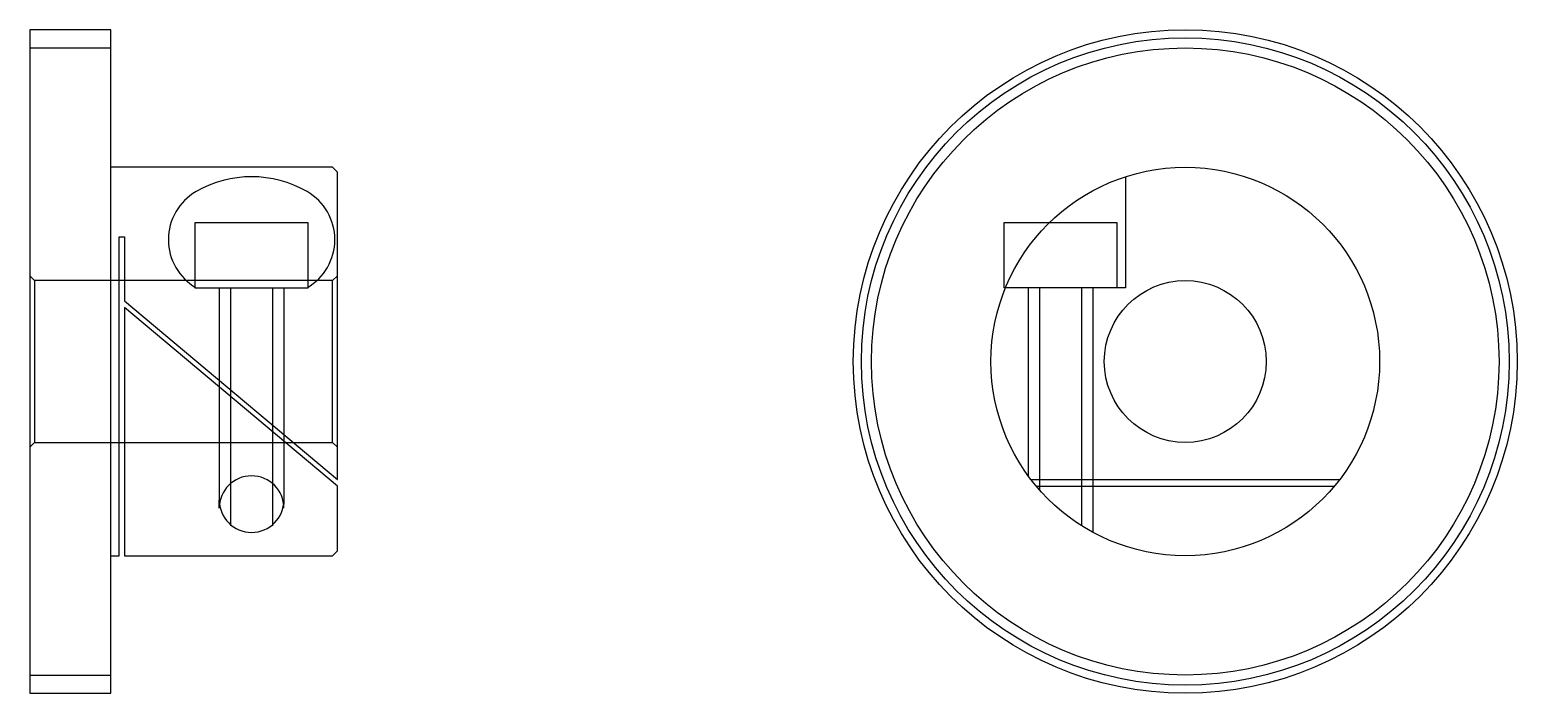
# Model space of a CAD drawing. Header units: metres. Extents: x 31.9 to 123.7, y 23.3 to 64.3.
import ezdxf

# ---------------------------------------------------------------- set-up
doc = ezdxf.new("R2010")
doc.units = ezdxf.units.M

msp = doc.modelspace()

# ---------------------------------------------------------------- linework, layer by layer
at = {"color": 4}
for p, q in [((31.858406, 63.180313), (36.858406, 63.180313)), ((42.130737, 48.365314), (48.986076, 48.365314)), ((93.680481, 36.521194), (112.753143, 36.521194)), ((94.013008, 36.105312), (112.420616, 36.105312)), ((43.558407, 34.740612), (43.558407, 35.245483)), ((47.558407, 34.740612), (47.558407, 35.245483)), ((31.858406, 24.430313), (36.858406, 24.430313))]:
    msp.add_line(p, q, dxfattribs=at)
for points in [[(31.858406, 23.305313), (31.858406, 23.305313), (36.858406, 23.305313), (36.858406, 23.305313), (36.858406, 64.305313), (36.858406, 64.305313), (31.858406, 64.305313), (31.858406, 64.305313), (31.858406, 23.305313)], [(36.858406, 31.805313), (37.389381, 31.805313), (37.389381, 51.505314), (37.707962, 51.505314), (37.707962, 47.555725), (50.858406, 36.521194), (50.858406, 55.505314), (50.558407, 55.805313), (36.858406, 55.805313)], [(42.058407, 48.365314), (49.058407, 48.365314), (49.058407, 52.365314), (42.058407, 52.365314), (42.058407, 48.365314)], [(37.707962, 31.805313), (50.558407, 31.805313), (50.858406, 32.105312), (50.858406, 36.105312), (37.707962, 47.139843), (37.707962, 31.805313)]]:
    msp.add_lwpolyline(points, dxfattribs=at)
for radius in [20.5, 19.375, 12, 5]:
    msp.add_circle((103.216812, 43.805313), radius, dxfattribs=at)
for centre, radius, start, end in [((45.558407, 48.365314), 6.855341, 59.99999785, 120.00000215), ((43.84457, 51.333763), 3.42767, 120.0000124, 239.99999272), ((47.27224, 51.333763), 3.42767, 299.99999362, 60.00000126), ((45.558407, 34.740612), 2, 0, 180), ((45.558407, 35.245483), 2, 180, 0)]:
    msp.add_arc(centre, radius, start, end, dxfattribs=at)
at = {"layer": 'DASHDOT', "color": 7}
msp.add_circle((103.216812, 43.805313), 20, dxfattribs=at)
at = {"layer": 'HIDDEN', "color": 4}
for p, q in [((32.158405, 48.805313), (32.158405, 38.805313)), ((50.858406, 49.105312), (50.558407, 48.805313)), ((43.558407, 48.365314), (43.558407, 34.99305)), ((44.258408, 48.365314), (44.258408, 33.654449)), ((46.858406, 48.365314), (46.858406, 33.654449)), ((47.558407, 48.365314), (47.558407, 34.99305)), ((93.516815, 48.365314), (93.516815, 36.740612)), ((94.216812, 48.365314), (94.216812, 35.868057)), ((96.816811, 48.365314), (96.816811, 33.654449)), ((97.516815, 48.365314), (97.516815, 33.245483)), ((50.858406, 38.505314), (50.558407, 38.805313))]:
    msp.add_line(p, q, dxfattribs=at)
for points in [[(99.516815, 55.220654), (99.516815, 48.365314), (92.016815, 48.365314)], [(99.016815, 48.365314), (99.016815, 52.365314), (92.016815, 52.365314), (92.016815, 48.365314)], [(31.858406, 38.505314), (32.158405, 38.805313), (50.558407, 38.805313), (50.558407, 48.805313), (32.158405, 48.805313), (31.858406, 49.105312)]]:
    msp.add_lwpolyline(points, dxfattribs=at)

doc.saveas('drawing.dxf')
